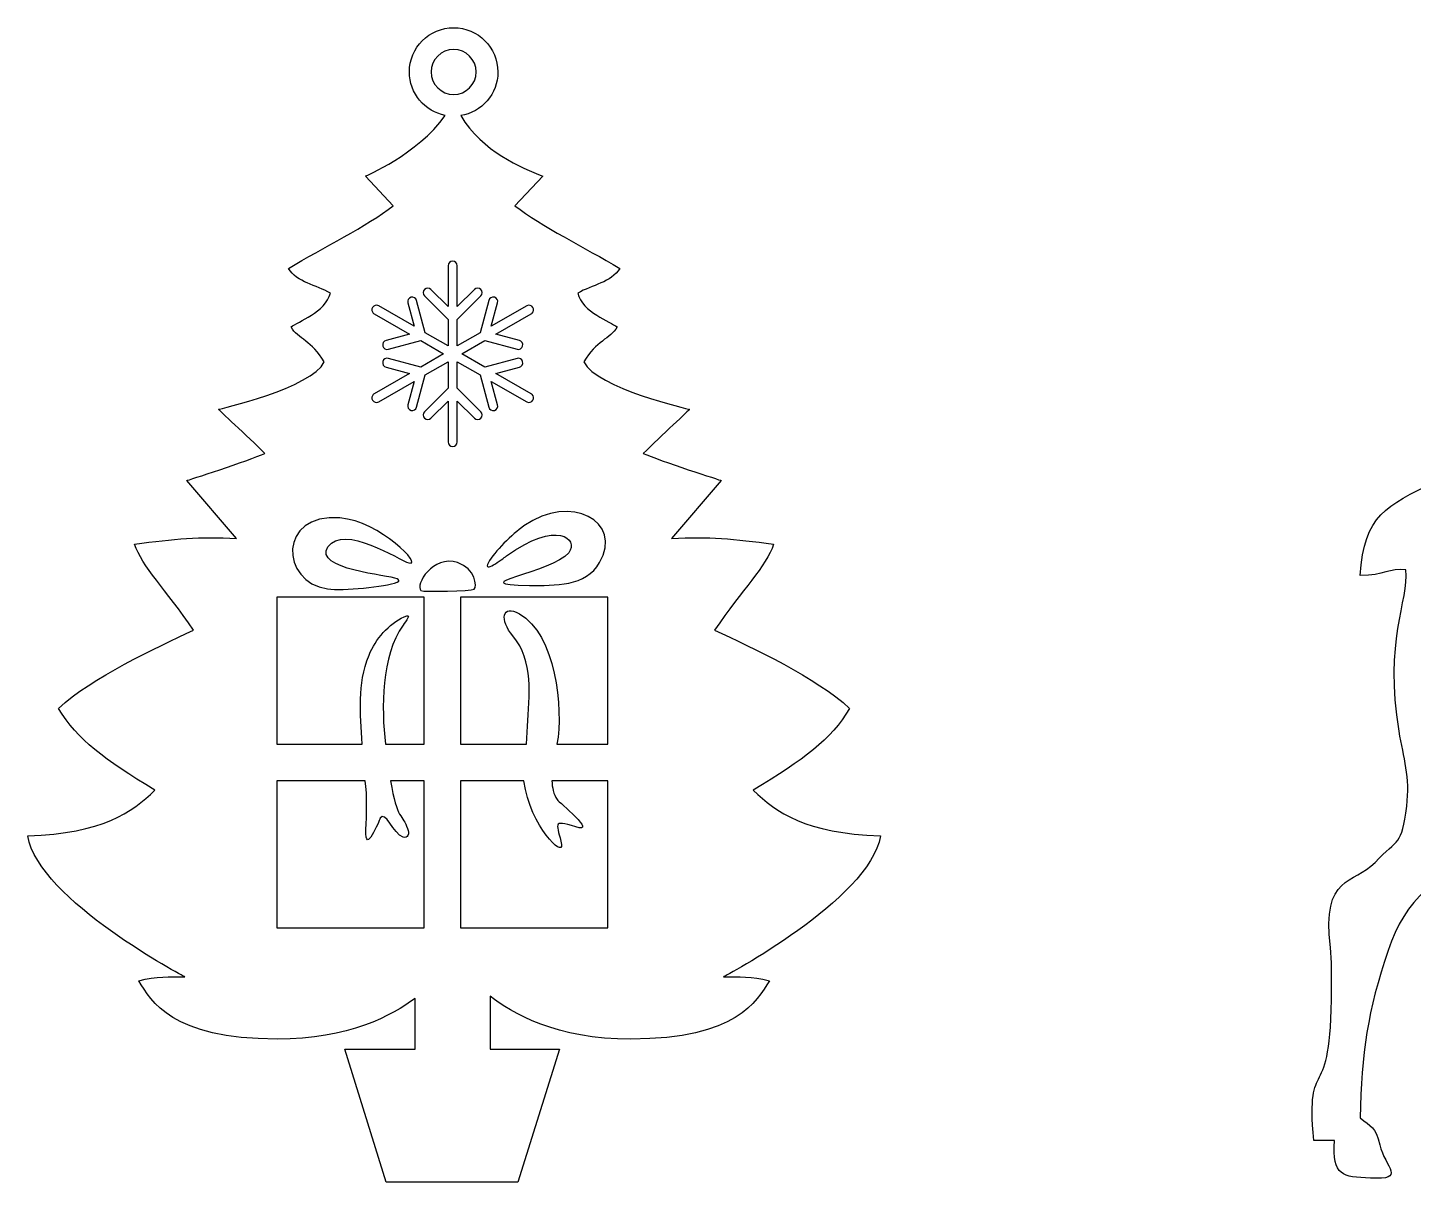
# Model space of a CAD drawing. Header units: centimetres. Extents: x -1 to 124, y -94 to 8.
# Drawn here: x 89.7 to 101.7, y -32.86 to -22.86 of the extents above; entities that cross this region are included whole.
import ezdxf

# ---------------------------------------------------------------- set-up
doc = ezdxf.new("R2010")
doc.units = ezdxf.units.CM
doc.header["$MEASUREMENT"] = 0
doc.layers.add('layer 1', color=7, linetype='Continuous')

msp = doc.modelspace()

# ---------------------------------------------------------------- linework, layer by layer
at = {"layer": 'layer 1', "color": 250}
for points, knots in [([(91.85854, -31.61816), (92.4715, -31.62156), (92.86023, -31.40862), (93.0521, -31.2654), (93.0521, -31.2654), (93.0521, -31.2654), (93.0521, -31.70544), (93.0521, -31.70544), (93.0521, -31.70544), (93.0521, -31.70544), (92.44265, -31.70544), (92.44265, -31.70544), (92.44265, -31.70544), (92.44265, -31.70544), (92.8022, -32.85556), (92.8022, -32.85556), (92.8022, -32.85556), (93.1827, -32.85556), (93.56319, -32.85556), (93.94369, -32.85556), (93.94369, -32.85556), (93.94369, -32.85556), (94.30323, -31.70544), (94.30323, -31.70544), (94.30323, -31.70544), (94.30323, -31.70544), (93.70314, -31.70544), (93.70314, -31.70544), (93.70314, -31.70544), (93.70314, -31.70544), (93.70314, -31.24636), (93.70314, -31.24636), (93.70314, -31.24636), (93.88507, -31.38887), (94.28084, -31.62172), (94.92162, -31.61816), (94.92162, -31.61816), (95.84391, -31.61306), (96.0083, -31.29188), (96.1213, -31.11242), (96.1213, -31.11242), (95.96735, -31.06741), (95.85575, -31.08229), (95.72296, -31.07844), (95.72296, -31.07844), (95.72296, -31.07844), (96.98606, -30.41714), (97.08328, -29.85776), (97.08328, -29.85776), (96.43072, -29.83163), (96.18402, -29.6593), (95.98147, -29.46045), (95.98147, -29.46045), (96.42117, -29.19384), (96.65174, -29.02652), (96.81603, -28.75204), (96.81603, -28.75204), (96.53372, -28.48803), (95.96794, -28.22411), (95.64629, -28.0751), (95.64629, -28.0751), (95.88927, -27.71958), (96.09316, -27.52341), (96.15758, -27.33), (96.15758, -27.33), (95.81012, -27.28165), (95.59727, -27.26367), (95.27371, -27.28047), (95.27371, -27.28047), (95.27371, -27.28047), (95.70412, -26.77858), (95.70412, -26.77858), (95.70412, -26.77858), (95.70412, -26.77858), (95.16938, -26.60611), (95.02821, -26.54335), (95.02821, -26.54335), (95.18328, -26.39436), (95.43106, -26.16171), (95.43106, -26.16171), (95.43106, -26.16171), (95.43106, -26.16171), (94.61886, -25.97616), (94.51474, -25.75135), (94.51474, -25.75135), (94.61886, -25.56837), (94.74307, -25.55138), (94.80169, -25.44812), (94.80169, -25.44812), (94.7446, -25.39977), (94.50183, -25.32053), (94.4615, -25.15538), (94.4615, -25.15538), (94.58337, -25.08307), (94.75197, -25.06359), (94.82477, -24.94104), (94.82477, -24.94104), (94.52239, -24.75982), (94.14527, -24.57626), (93.91767, -24.39735), (93.91767, -24.39735), (93.91767, -24.39735), (94.15832, -24.14118), (94.15832, -24.14118), (94.15832, -24.14118), (93.97241, -24.06607), (93.63646, -23.93147), (93.44712, -23.61745), (93.44712, -23.61745), (93.62986, -23.58824), (93.7695, -23.42991), (93.7695, -23.23893), (93.7695, -23.23893), (93.7695, -23.0272), (93.59787, -22.85556), (93.38613, -22.85556), (93.38613, -22.85556), (93.1744, -22.85556), (93.00277, -23.0272), (93.00277, -23.23893), (93.00277, -23.23893), (93.00277, -23.42602), (93.13678, -23.58176), (93.31404, -23.61549), (93.31404, -23.61549), (93.07003, -23.95746), (92.62184, -24.14118), (92.62184, -24.14118), (92.62184, -24.14118), (92.62184, -24.14118), (92.8625, -24.39735), (92.8625, -24.39735), (92.8625, -24.39735), (92.63489, -24.57626), (92.25777, -24.75982), (91.95539, -24.94104), (91.95539, -24.94104), (92.02819, -25.06359), (92.19679, -25.08307), (92.31866, -25.15538), (92.31866, -25.15538), (92.27833, -25.32053), (92.03556, -25.39977), (91.97848, -25.44812), (91.97848, -25.44812), (92.0371, -25.55138), (92.16131, -25.56837), (92.26542, -25.75135), (92.26542, -25.75135), (92.16131, -25.97616), (91.3491, -26.16171), (91.3491, -26.16171), (91.3491, -26.16171), (91.3491, -26.16171), (91.59689, -26.39436), (91.75196, -26.54335), (91.75196, -26.54335), (91.61078, -26.60611), (91.07604, -26.77858), (91.07604, -26.77858), (91.07604, -26.77858), (91.07604, -26.77858), (91.50645, -27.28047), (91.50645, -27.28047), (91.50645, -27.28047), (91.18289, -27.26367), (90.97005, -27.28165), (90.62258, -27.33), (90.62258, -27.33), (90.687, -27.52341), (90.89089, -27.71958), (91.13388, -28.0751), (91.13388, -28.0751), (90.81223, -28.22411), (90.24644, -28.48803), (89.96414, -28.75204), (89.96414, -28.75204), (90.12843, -29.02652), (90.35899, -29.19384), (90.79869, -29.46045), (90.79869, -29.46045), (90.59614, -29.6593), (90.34945, -29.83163), (89.69688, -29.85776), (89.69688, -29.85776), (89.7941, -30.41714), (91.05721, -31.07844), (91.05721, -31.07844), (91.05721, -31.07844), (90.92442, -31.08229), (90.81282, -31.06741), (90.65886, -31.11242), (90.65886, -31.11242), (90.77187, -31.29188), (90.93626, -31.61306), (91.85854, -31.61816)], [0, 0, 0, 0, 0.02, 0.02, 0.02, 0.02, 0.04, 0.04, 0.04, 0.04, 0.06, 0.06, 0.06, 0.06, 0.08, 0.08, 0.08, 0.08, 0.1, 0.1, 0.1, 0.1, 0.12, 0.12, 0.12, 0.12, 0.14, 0.14, 0.14, 0.14, 0.16, 0.16, 0.16, 0.16, 0.18, 0.18, 0.18, 0.18, 0.2, 0.2, 0.2, 0.2, 0.22, 0.22, 0.22, 0.22, 0.24, 0.24, 0.24, 0.24, 0.26, 0.26, 0.26, 0.26, 0.28, 0.28, 0.28, 0.28, 0.3, 0.3, 0.3, 0.3, 0.32, 0.32, 0.32, 0.32, 0.34, 0.34, 0.34, 0.34, 0.36, 0.36, 0.36, 0.36, 0.38, 0.38, 0.38, 0.38, 0.4, 0.4, 0.4, 0.4, 0.42, 0.42, 0.42, 0.42, 0.44, 0.44, 0.44, 0.44, 0.46, 0.46, 0.46, 0.46, 0.48, 0.48, 0.48, 0.48, 0.5, 0.5, 0.5, 0.5, 0.52, 0.52, 0.52, 0.52, 0.54, 0.54, 0.54, 0.54, 0.56, 0.56, 0.56, 0.56, 0.58, 0.58, 0.58, 0.58, 0.6, 0.6, 0.6, 0.6, 0.62, 0.62, 0.62, 0.62, 0.64, 0.64, 0.64, 0.64, 0.66, 0.66, 0.66, 0.66, 0.68, 0.68, 0.68, 0.68, 0.7, 0.7, 0.7, 0.7, 0.72, 0.72, 0.72, 0.72, 0.74, 0.74, 0.74, 0.74, 0.76, 0.76, 0.76, 0.76, 0.78, 0.78, 0.78, 0.78, 0.8, 0.8, 0.8, 0.8, 0.82, 0.82, 0.82, 0.82, 0.84, 0.84, 0.84, 0.84, 0.86, 0.86, 0.86, 0.86, 0.88, 0.88, 0.88, 0.88, 0.9, 0.9, 0.9, 0.9, 0.92, 0.92, 0.92, 0.92, 0.94, 0.94, 0.94, 0.94, 0.96, 0.96, 0.96, 0.96, 1, 1, 1, 1]), ([(101.89106, -26.78474), (101.4565, -27.0048), (101.27778, -27.07038), (101.23747, -27.60244), (101.23747, -27.60244), (101.45151, -27.60059), (101.48791, -27.53502), (101.63533, -27.55354), (101.63533, -27.55354), (101.66059, -27.81756), (101.44497, -28.17548), (101.57617, -28.94963), (101.57617, -28.94963), (101.61385, -29.18035), (101.67301, -29.3499), (101.64191, -29.59809), (101.64191, -29.59809), (101.59782, -29.95002), (101.57048, -29.8697), (101.36742, -30.08614), (101.36742, -30.08614), (101.18228, -30.28342), (100.90441, -30.18303), (100.98126, -30.82391), (100.98126, -30.82391), (100.99545, -30.94224), (100.98895, -31.06289), (100.98927, -31.18209), (100.98927, -31.18209), (100.99194, -32.2492), (100.76425, -31.71313), (100.83704, -32.49546), (100.83704, -32.49546), (100.83704, -32.49546), (101.01589, -32.49714), (101.01589, -32.49714), (101.01589, -32.49714), (100.99492, -32.80874), (101.08475, -32.80926), (101.32701, -32.82181), (101.32701, -32.82181), (101.64686, -32.83837), (101.45283, -32.73025), (101.40854, -32.53313), (101.40854, -32.53313), (101.37359, -32.37769), (101.33062, -32.37392), (101.23747, -32.30089), (101.23747, -32.30089), (101.24845, -31.7346), (101.30513, -31.37473), (101.47997, -30.84852), (101.47997, -30.84852), (101.62581, -30.40944), (101.91473, -30.17381), (102.34304, -30.00942), (102.34304, -30.00942), (102.33542, -30.22451), (102.37062, -30.27165), (102.25862, -30.4028), (102.25862, -30.4028), (101.9754, -30.73445), (102.34841, -31.00164), (102.42401, -31.38724), (102.42401, -31.38724), (102.44854, -31.51206), (102.45431, -31.67351), (102.48974, -31.78655), (102.48974, -31.78655), (102.72992, -32.55229), (102.66098, -32.28783), (103.01659, -32.6444), (103.01659, -32.6444), (103.01659, -32.6444), (103.00337, -32.85556), (103.00337, -32.85556), (103.00337, -32.85556), (103.00337, -32.85556), (103.51595, -32.84538), (103.51595, -32.84538), (103.51595, -32.84538), (103.50473, -32.66861), (103.32788, -32.65956), (103.29277, -32.50676), (103.29277, -32.50676), (103.22855, -32.22722), (103.16474, -32.35428), (103.06614, -32.17623), (103.06614, -32.17623), (102.89514, -31.86751), (102.96417, -32.06288), (102.92994, -31.75729), (102.92994, -31.75729), (102.90556, -31.54028), (102.78363, -31.63992), (102.83398, -31.32896), (102.83398, -31.32896), (102.90799, -30.87142), (102.76393, -30.64554), (102.96681, -30.32993), (102.96681, -30.32993), (103.05932, -30.18603), (103.10911, -30.14867), (103.16402, -29.97014), (103.16402, -29.97014), (103.2049, -29.83739), (103.27673, -29.67281), (103.2813, -29.53107), (103.2813, -29.53107), (103.64983, -29.46502), (103.57287, -29.39367), (103.88207, -29.57773), (103.88207, -29.57773), (104.48918, -29.93914), (105.29511, -29.31953), (105.87516, -29.53652), (105.87516, -29.53652), (105.98867, -29.57901), (106.00422, -30.2573), (106.00703, -30.40216), (106.00703, -30.40216), (106.01814, -30.97676), (105.96238, -31.59242), (105.86538, -32.15186), (105.86538, -32.15186), (105.83235, -32.34218), (105.92694, -32.38098), (106.0189, -32.47245), (106.0189, -32.47245), (106.12746, -32.58046), (106.07613, -32.70445), (106.13963, -32.82806), (106.13963, -32.82806), (106.13963, -32.82806), (106.64371, -32.81604), (106.64371, -32.81604), (106.64371, -32.81604), (106.51769, -32.47551), (106.26177, -32.60963), (106.23454, -32.0741), (106.23454, -32.0741), (106.22196, -31.82668), (106.2226, -31.28476), (106.41812, -31.12814), (106.41812, -31.12814), (106.54403, -31.28006), (106.46633, -31.9901), (106.41203, -32.14184), (106.41203, -32.14184), (106.28798, -32.48842), (106.48979, -32.32986), (106.71522, -32.83464), (106.71522, -32.83464), (106.98586, -32.85797), (106.86497, -32.84474), (107.14098, -32.8372), (107.14098, -32.8372), (107.13777, -32.83432), (107.03276, -32.64264), (107.03227, -32.61065), (107.03227, -32.61065), (106.88682, -32.46969), (106.86439, -32.35581), (106.77037, -32.18513), (106.77037, -32.18513), (106.70969, -32.07498), (106.78432, -31.37048), (106.79138, -31.21841), (106.79138, -31.21841), (106.8014, -31.00252), (106.88982, -30.87177), (106.92157, -30.66518), (106.92157, -30.66518), (106.99941, -30.15909), (107.07709, -30.22339), (107.13938, -29.84268), (107.13938, -29.84268), (107.1809, -29.58871), (107.40344, -29.74536), (107.69308, -29.37411), (107.69308, -29.37411), (108.34062, -28.54449), (108.21591, -28.88021), (108.72827, -28.79178), (108.72827, -28.79178), (108.90776, -28.76081), (109.16942, -28.48951), (109.28703, -28.33211), (109.28703, -28.33211), (109.51991, -28.02042), (109.5454, -27.63996), (109.79007, -27.4607), (109.79007, -27.4607), (109.90639, -27.37549), (110.06776, -27.33132), (110.2277, -27.21147), (110.2277, -27.21147), (110.47942, -27.02268), (110.43284, -26.60934), (110.55662, -26.50031), (110.55662, -26.50031), (110.61578, -26.44829), (110.6844, -26.3779), (110.74765, -26.36395), (110.74765, -26.36395), (110.84611, -26.20938), (110.97398, -26.18648), (110.98374, -25.94685), (110.98374, -25.94685), (111.35876, -25.88592), (111.48566, -25.58915), (111.43091, -25.53728), (111.43091, -25.53728), (111.35419, -25.5016), (111.30032, -25.54297), (111.22047, -25.55892), (111.22047, -25.55892), (111.281, -25.32179), (111.44253, -25.35867), (111.50562, -25.22158), (111.50562, -25.22158), (111.50554, -25.03015), (111.38153, -24.95992), (111.17229, -24.96064), (111.17229, -24.96064), (110.93179, -24.96145), (110.8978, -25.00377), (110.70765, -25.07312), (110.70765, -25.07312), (110.14833, -25.27706), (110.20709, -25.13949), (109.97589, -25.17741), (109.97589, -25.17741), (109.89436, -25.1908), (109.82775, -25.21693), (109.74349, -25.22014), (109.74349, -25.22014), (109.76469, -25.13805), (110.02633, -24.74444), (110.12805, -24.48478), (110.12805, -24.48478), (110.11458, -24.45784), (110.08027, -24.10888), (110.13663, -23.98222), (110.13663, -23.98222), (110.26682, -23.68953), (110.30105, -23.90173), (110.35564, -23.48599), (110.35564, -23.48599), (109.76244, -23.65339), (109.89, -24.29118), (109.78053, -24.57336), (109.78053, -24.57336), (109.70346, -24.77203), (109.68898, -24.84708), (109.55799, -25.01884), (109.55799, -25.01884), (109.49746, -25.09821), (109.49762, -25.1407), (109.37104, -25.11168), (109.37104, -25.11168), (109.53296, -24.71093), (109.72451, -24.69853), (109.72361, -24.2369), (109.72361, -24.2369), (109.72303, -23.93724), (109.44915, -23.61263), (109.21921, -23.52968), (109.21921, -23.52968), (109.30619, -24.00362), (109.55879, -24.15361), (109.21456, -24.89835), (109.21456, -24.89835), (109.17127, -24.99207), (109.17143, -24.97307), (109.11788, -25.03688), (109.11788, -25.03688), (108.98961, -25.03351), (108.95337, -25.06053), (108.94392, -24.94541), (108.94392, -24.94541), (108.93694, -24.86036), (108.9383, -24.79133), (108.95907, -24.71734), (108.95907, -24.71734), (109.01414, -24.52125), (108.9957, -24.50795), (109.18409, -24.43948), (109.18409, -24.43948), (109.23354, -24.09381), (109.00143, -24.35169), (108.80884, -24.37158), (108.80884, -24.37158), (108.75072, -24.28661), (108.63191, -24.22568), (108.64281, -24.03408), (108.64281, -24.03408), (108.65556, -23.80826), (108.72113, -23.84056), (108.54196, -23.70693), (108.54196, -23.70693), (108.43879, -23.87367), (108.53827, -24.2159), (108.56617, -24.4091), (108.56617, -24.4091), (108.63771, -24.9056), (108.59006, -24.71009), (108.54461, -25.05821), (108.54461, -25.05821), (108.48947, -24.90235), (108.34086, -24.79071), (108.16613, -24.79071), (108.16613, -24.79071), (108.01461, -24.79071), (107.88272, -24.87467), (107.81441, -24.99859), (107.81441, -24.99859), (107.80451, -24.96882), (107.79776, -24.93023), (107.7868, -24.87326), (107.7868, -24.87326), (107.69852, -24.4143), (107.3973, -24.51803), (107.3349, -23.80994), (107.3349, -23.80994), (107.32224, -23.66596), (107.26732, -23.65899), (107.17746, -23.59509), (107.17746, -23.59509), (107.17746, -23.59509), (107.0811, -23.65722), (107.0811, -23.65722), (107.0811, -23.65722), (107.09015, -23.84409), (107.17705, -24.19706), (107.22339, -24.37864), (107.22339, -24.37864), (107.24781, -24.47434), (107.53931, -24.86509), (107.45307, -24.96329), (107.45307, -24.96329), (107.31334, -25.12186), (107.16679, -24.67389), (107.12022, -24.63204), (107.12022, -24.63204), (106.92007, -24.8461), (106.93859, -24.88856), (106.67337, -24.74412), (106.67337, -24.74412), (106.45788, -24.62675), (106.62327, -24.63902), (106.31607, -24.37752), (106.31607, -24.37752), (106.13955, -24.22728), (106.07766, -24.21831), (106.02916, -23.91945), (106.02916, -23.91945), (105.98684, -23.65876), (106.14375, -23.38036), (106.10355, -23.33985), (106.10355, -23.33985), (106.01024, -23.30056), (105.97609, -23.36694), (105.8584, -23.38346), (105.8584, -23.38346), (105.81287, -23.21182), (105.75234, -23.05766), (105.72757, -22.85556), (105.72757, -22.85556), (105.60654, -22.90738), (105.65526, -22.93453), (105.57798, -22.99353), (105.57798, -22.99353), (105.57117, -23.11298), (105.60347, -23.2519), (105.56403, -23.36365), (105.56403, -23.36365), (105.47601, -23.36374), (105.52187, -23.37223), (105.47256, -23.28782), (105.47256, -23.28782), (105.3683, -23.1094), (105.35204, -23.36986), (105.40009, -23.49168), (105.40009, -23.49168), (105.55666, -23.8881), (105.61863, -23.74436), (105.50118, -24.04459), (105.50118, -24.04459), (105.32618, -24.02374), (105.14052, -24.03056), (105.02163, -23.94045), (105.02163, -23.94045), (105.01826, -23.8295), (105.00856, -23.83527), (105.0565, -23.74773), (105.0565, -23.74773), (105.23527, -23.4215), (104.84008, -23.67965), (104.78546, -23.71166), (104.78546, -23.71166), (104.7275, -23.63454), (104.66786, -23.52455), (104.60781, -23.44775), (104.60781, -23.44775), (104.50167, -23.31187), (104.41229, -23.35909), (104.47923, -23.53754), (104.47923, -23.53754), (104.50544, -23.64528), (104.54648, -23.66668), (104.5626, -23.79872), (104.5626, -23.79872), (104.48732, -23.79783), (104.45189, -23.79142), (104.40523, -23.84754), (104.40523, -23.84754), (104.47491, -23.92118), (104.5541, -23.9518), (104.63499, -23.99673), (104.63499, -23.99673), (104.71692, -24.04218), (104.70072, -24.14303), (104.79756, -24.18704), (104.79756, -24.18704), (105.329, -24.42869), (105.87014, -24.05425), (106.457, -25.03464), (106.457, -25.03464), (106.5213, -25.14198), (106.51649, -25.15745), (106.63617, -25.20836), (106.63617, -25.20836), (106.79466, -25.2757), (106.97977, -25.39041), (107.12358, -25.42384), (107.12358, -25.42384), (107.60352, -25.53551), (107.75311, -25.68655), (108.27501, -25.66474), (108.27501, -25.66474), (108.24952, -25.73), (108.20663, -25.79293), (108.17264, -25.85297), (108.17264, -25.85297), (108.22739, -25.89771), (108.34067, -25.88776), (108.44456, -25.98292), (108.44456, -25.98292), (108.44456, -25.98292), (108.2973, -26.09467), (108.2973, -26.09467), (108.2973, -26.09467), (108.4072, -26.21677), (108.59856, -26.18767), (108.79569, -26.18205), (108.79569, -26.18205), (108.73172, -26.3274), (108.63656, -26.39698), (108.52064, -26.48853), (108.52064, -26.48853), (108.35317, -26.62088), (108.35469, -26.5885), (108.09784, -26.62353), (108.09784, -26.62353), (107.50537, -26.70442), (107.3062, -26.40463), (106.79859, -26.27072), (106.79859, -26.27072), (106.50395, -26.19299), (105.8972, -26.02621), (105.63097, -26.25485), (105.63097, -26.25485), (105.56179, -26.31433), (105.59385, -26.37862), (105.60957, -26.47402), (105.60957, -26.47402), (105.15328, -26.48114), (104.66133, -26.56815), (104.23239, -26.44187), (104.23239, -26.44187), (103.37545, -26.18959), (102.67483, -26.38781), (101.89106, -26.78474)], [0, 0, 0, 0, 0.00819672, 0.00819672, 0.00819672, 0.00819672, 0.01639344, 0.01639344, 0.01639344, 0.01639344, 0.02459016, 0.02459016, 0.02459016, 0.02459016, 0.03278689, 0.03278689, 0.03278689, 0.03278689, 0.04098361, 0.04098361, 0.04098361, 0.04098361, 0.04918033, 0.04918033, 0.04918033, 0.04918033, 0.05737705, 0.05737705, 0.05737705, 0.05737705, 0.06557377, 0.06557377, 0.06557377, 0.06557377, 0.07377049, 0.07377049, 0.07377049, 0.07377049, 0.08196721, 0.08196721, 0.08196721, 0.08196721, 0.09016393, 0.09016393, 0.09016393, 0.09016393, 0.09836066, 0.09836066, 0.09836066, 0.09836066, 0.10655738, 0.10655738, 0.10655738, 0.10655738, 0.1147541, 0.1147541, 0.1147541, 0.1147541, 0.12295082, 0.12295082, 0.12295082, 0.12295082, 0.13114754, 0.13114754, 0.13114754, 0.13114754, 0.13934426, 0.13934426, 0.13934426, 0.13934426, 0.14754098, 0.14754098, 0.14754098, 0.14754098, 0.1557377, 0.1557377, 0.1557377, 0.1557377, 0.16393443, 0.16393443, 0.16393443, 0.16393443, 0.17213115, 0.17213115, 0.17213115, 0.17213115, 0.18032787, 0.18032787, 0.18032787, 0.18032787, 0.18852459, 0.18852459, 0.18852459, 0.18852459, 0.19672131, 0.19672131, 0.19672131, 0.19672131, 0.20491803, 0.20491803, 0.20491803, 0.20491803, 0.21311475, 0.21311475, 0.21311475, 0.21311475, 0.22131148, 0.22131148, 0.22131148, 0.22131148, 0.2295082, 0.2295082, 0.2295082, 0.2295082, 0.23770492, 0.23770492, 0.23770492, 0.23770492, 0.24590164, 0.24590164, 0.24590164, 0.24590164, 0.25409836, 0.25409836, 0.25409836, 0.25409836, 0.26229508, 0.26229508, 0.26229508, 0.26229508, 0.2704918, 0.2704918, 0.2704918, 0.2704918, 0.27868852, 0.27868852, 0.27868852, 0.27868852, 0.28688525, 0.28688525, 0.28688525, 0.28688525, 0.29508197, 0.29508197, 0.29508197, 0.29508197, 0.30327869, 0.30327869, 0.30327869, 0.30327869, 0.31147541, 0.31147541, 0.31147541, 0.31147541, 0.31967213, 0.31967213, 0.31967213, 0.31967213, 0.32786885, 0.32786885, 0.32786885, 0.32786885, 0.33606557, 0.33606557, 0.33606557, 0.33606557, 0.3442623, 0.3442623, 0.3442623, 0.3442623, 0.35245902, 0.35245902, 0.35245902, 0.35245902, 0.36065574, 0.36065574, 0.36065574, 0.36065574, 0.36885246, 0.36885246, 0.36885246, 0.36885246, 0.37704918, 0.37704918, 0.37704918, 0.37704918, 0.3852459, 0.3852459, 0.3852459, 0.3852459, 0.39344262, 0.39344262, 0.39344262, 0.39344262, 0.40163934, 0.40163934, 0.40163934, 0.40163934, 0.40983607, 0.40983607, 0.40983607, 0.40983607, 0.41803279, 0.41803279, 0.41803279, 0.41803279, 0.42622951, 0.42622951, 0.42622951, 0.42622951, 0.43442623, 0.43442623, 0.43442623, 0.43442623, 0.44262295, 0.44262295, 0.44262295, 0.44262295, 0.45081967, 0.45081967, 0.45081967, 0.45081967, 0.45901639, 0.45901639, 0.45901639, 0.45901639, 0.46721311, 0.46721311, 0.46721311, 0.46721311, 0.47540984, 0.47540984, 0.47540984, 0.47540984, 0.48360656, 0.48360656, 0.48360656, 0.48360656, 0.49180328, 0.49180328, 0.49180328, 0.49180328, 0.5, 0.5, 0.5, 0.5, 0.50819672, 0.50819672, 0.50819672, 0.50819672, 0.51639344, 0.51639344, 0.51639344, 0.51639344, 0.52459016, 0.52459016, 0.52459016, 0.52459016, 0.53278689, 0.53278689, 0.53278689, 0.53278689, 0.54098361, 0.54098361, 0.54098361, 0.54098361, 0.54918033, 0.54918033, 0.54918033, 0.54918033, 0.55737705, 0.55737705, 0.55737705, 0.55737705, 0.56557377, 0.56557377, 0.56557377, 0.56557377, 0.57377049, 0.57377049, 0.57377049, 0.57377049, 0.58196721, 0.58196721, 0.58196721, 0.58196721, 0.59016393, 0.59016393, 0.59016393, 0.59016393, 0.59836066, 0.59836066, 0.59836066, 0.59836066, 0.60655738, 0.60655738, 0.60655738, 0.60655738, 0.6147541, 0.6147541, 0.6147541, 0.6147541, 0.62295082, 0.62295082, 0.62295082, 0.62295082, 0.63114754, 0.63114754, 0.63114754, 0.63114754, 0.63934426, 0.63934426, 0.63934426, 0.63934426, 0.64754098, 0.64754098, 0.64754098, 0.64754098, 0.6557377, 0.6557377, 0.6557377, 0.6557377, 0.66393443, 0.66393443, 0.66393443, 0.66393443, 0.67213115, 0.67213115, 0.67213115, 0.67213115, 0.68032787, 0.68032787, 0.68032787, 0.68032787, 0.68852459, 0.68852459, 0.68852459, 0.68852459, 0.69672131, 0.69672131, 0.69672131, 0.69672131, 0.70491803, 0.70491803, 0.70491803, 0.70491803, 0.71311475, 0.71311475, 0.71311475, 0.71311475, 0.72131148, 0.72131148, 0.72131148, 0.72131148, 0.7295082, 0.7295082, 0.7295082, 0.7295082, 0.73770492, 0.73770492, 0.73770492, 0.73770492, 0.74590164, 0.74590164, 0.74590164, 0.74590164, 0.75409836, 0.75409836, 0.75409836, 0.75409836, 0.76229508, 0.76229508, 0.76229508, 0.76229508, 0.7704918, 0.7704918, 0.7704918, 0.7704918, 0.77868852, 0.77868852, 0.77868852, 0.77868852, 0.78688525, 0.78688525, 0.78688525, 0.78688525, 0.79508197, 0.79508197, 0.79508197, 0.79508197, 0.80327869, 0.80327869, 0.80327869, 0.80327869, 0.81147541, 0.81147541, 0.81147541, 0.81147541, 0.81967213, 0.81967213, 0.81967213, 0.81967213, 0.82786885, 0.82786885, 0.82786885, 0.82786885, 0.83606557, 0.83606557, 0.83606557, 0.83606557, 0.8442623, 0.8442623, 0.8442623, 0.8442623, 0.85245902, 0.85245902, 0.85245902, 0.85245902, 0.86065574, 0.86065574, 0.86065574, 0.86065574, 0.86885246, 0.86885246, 0.86885246, 0.86885246, 0.87704918, 0.87704918, 0.87704918, 0.87704918, 0.8852459, 0.8852459, 0.8852459, 0.8852459, 0.89344262, 0.89344262, 0.89344262, 0.89344262, 0.90163934, 0.90163934, 0.90163934, 0.90163934, 0.90983607, 0.90983607, 0.90983607, 0.90983607, 0.91803279, 0.91803279, 0.91803279, 0.91803279, 0.92622951, 0.92622951, 0.92622951, 0.92622951, 0.93442623, 0.93442623, 0.93442623, 0.93442623, 0.94262295, 0.94262295, 0.94262295, 0.94262295, 0.95081967, 0.95081967, 0.95081967, 0.95081967, 0.95901639, 0.95901639, 0.95901639, 0.95901639, 0.96721311, 0.96721311, 0.96721311, 0.96721311, 0.97540984, 0.97540984, 0.97540984, 0.97540984, 0.98360656, 0.98360656, 0.98360656, 0.98360656, 1, 1, 1, 1]), ([(93.38613, -23.43409), (93.27835, -23.43409), (93.19096, -23.34672), (93.19096, -23.23893), (93.19096, -23.23893), (93.19096, -23.13114), (93.27835, -23.04376), (93.38613, -23.04376), (93.38613, -23.04376), (93.49392, -23.04376), (93.5813, -23.13114), (93.5813, -23.23893), (93.5813, -23.23893), (93.5813, -23.34672), (93.49392, -23.43409), (93.38613, -23.43409)], [0, 0, 0, 0, 0.2, 0.2, 0.2, 0.2, 0.4, 0.4, 0.4, 0.4, 0.6, 0.6, 0.6, 0.6, 1, 1, 1, 1]), ([(92.73704, -26.09653), (92.71821, -26.10744), (92.69408, -26.10102), (92.68317, -26.08218), (92.68317, -26.08218), (92.67397, -26.0663), (92.6771, -26.04664), (92.68962, -26.03433), (92.68962, -26.03433), (92.69193, -26.03203), (92.69459, -26.03001), (92.69754, -26.0283), (92.69754, -26.0283), (92.69754, -26.0283), (93.00446, -25.8511), (93.00446, -25.8511), (93.00446, -25.8511), (93.00446, -25.8511), (92.80102, -25.79659), (92.80102, -25.79659), (92.80102, -25.79659), (92.77997, -25.79096), (92.76747, -25.76932), (92.77309, -25.74827), (92.77309, -25.74827), (92.77872, -25.72721), (92.80036, -25.7147), (92.82141, -25.72034), (92.82141, -25.72034), (92.82141, -25.72034), (93.10113, -25.79529), (93.10113, -25.79529), (93.10113, -25.79529), (93.10113, -25.79529), (93.29945, -25.68079), (93.29945, -25.68079), (93.29945, -25.68079), (93.29945, -25.68079), (93.10113, -25.56628), (93.10113, -25.56628), (93.10113, -25.56628), (93.10113, -25.56628), (92.82141, -25.64124), (92.82141, -25.64124), (92.82141, -25.64124), (92.80036, -25.64686), (92.77872, -25.63436), (92.77309, -25.61331), (92.77309, -25.61331), (92.76747, -25.59226), (92.77997, -25.57061), (92.80102, -25.56499), (92.80102, -25.56499), (92.80102, -25.56499), (93.00446, -25.51046), (93.00446, -25.51046), (93.00446, -25.51046), (93.00446, -25.51046), (92.69754, -25.33328), (92.69754, -25.33328), (92.69754, -25.33328), (92.69459, -25.33157), (92.69193, -25.32954), (92.68962, -25.32725), (92.68962, -25.32725), (92.6771, -25.31494), (92.67397, -25.29527), (92.68317, -25.27938), (92.68317, -25.27938), (92.69408, -25.26056), (92.71821, -25.25413), (92.73704, -25.26503), (92.73704, -25.26503), (92.73704, -25.26503), (93.04388, -25.4422), (93.04388, -25.4422), (93.04388, -25.4422), (93.04388, -25.4422), (92.98937, -25.23872), (92.98937, -25.23872), (92.98937, -25.23872), (92.98373, -25.21766), (92.99624, -25.19602), (93.0173, -25.1904), (93.0173, -25.1904), (93.03835, -25.18476), (93.05999, -25.19727), (93.06562, -25.21833), (93.06562, -25.21833), (93.06562, -25.21833), (93.14056, -25.49801), (93.14056, -25.49801), (93.14056, -25.49801), (93.14056, -25.49801), (93.33877, -25.61245), (93.33877, -25.61245), (93.33877, -25.61245), (93.33877, -25.61245), (93.33877, -25.38349), (93.33877, -25.38349), (93.33877, -25.38349), (93.33877, -25.38349), (93.13408, -25.17879), (93.13408, -25.17879), (93.13408, -25.17879), (93.11864, -25.16336), (93.11864, -25.13833), (93.13408, -25.1229), (93.13408, -25.1229), (93.1495, -25.10747), (93.17454, -25.10747), (93.18997, -25.1229), (93.18997, -25.1229), (93.18997, -25.1229), (93.33877, -25.27171), (93.33877, -25.27171), (93.33877, -25.27171), (93.33877, -25.27171), (93.33877, -24.91753), (93.33877, -24.91753), (93.33877, -24.91753), (93.33877, -24.89571), (93.35647, -24.878), (93.37829, -24.878), (93.37829, -24.878), (93.4001, -24.878), (93.4178, -24.89571), (93.4178, -24.91752), (93.4178, -24.91752), (93.4178, -24.91752), (93.4178, -25.27171), (93.4178, -25.27171), (93.4178, -25.27171), (93.4178, -25.27171), (93.56662, -25.1229), (93.56662, -25.1229), (93.56662, -25.1229), (93.58204, -25.10747), (93.60708, -25.10747), (93.62251, -25.1229), (93.62251, -25.1229), (93.63793, -25.13833), (93.63793, -25.16336), (93.62251, -25.17879), (93.62251, -25.17879), (93.62251, -25.17879), (93.4178, -25.38349), (93.4178, -25.38349), (93.4178, -25.38349), (93.4178, -25.38349), (93.4178, -25.61245), (93.4178, -25.61245), (93.4178, -25.61245), (93.4178, -25.61245), (93.61603, -25.49801), (93.61603, -25.49801), (93.61603, -25.49801), (93.61603, -25.49801), (93.69097, -25.21833), (93.69097, -25.21833), (93.69097, -25.21833), (93.6966, -25.19727), (93.71823, -25.18476), (93.73929, -25.1904), (93.73929, -25.1904), (93.76034, -25.19602), (93.77285, -25.21766), (93.76722, -25.23872), (93.76722, -25.23872), (93.76722, -25.23872), (93.7127, -25.4422), (93.7127, -25.4422), (93.7127, -25.4422), (93.7127, -25.4422), (94.01955, -25.26503), (94.01955, -25.26503), (94.01955, -25.26503), (94.03837, -25.25413), (94.06251, -25.26056), (94.07341, -25.27938), (94.07341, -25.27938), (94.08261, -25.29527), (94.07949, -25.31494), (94.06696, -25.32725), (94.06696, -25.32725), (94.06465, -25.32954), (94.06198, -25.33157), (94.05905, -25.33328), (94.05905, -25.33328), (94.05905, -25.33328), (93.75212, -25.51046), (93.75212, -25.51046), (93.75212, -25.51046), (93.75212, -25.51046), (93.95556, -25.56499), (93.95556, -25.56499), (93.95556, -25.56499), (93.97661, -25.57061), (93.98911, -25.59226), (93.98349, -25.61331), (93.98349, -25.61331), (93.97786, -25.63436), (93.95622, -25.64686), (93.93517, -25.64124), (93.93517, -25.64124), (93.93517, -25.64124), (93.65545, -25.56628), (93.65545, -25.56628), (93.65545, -25.56628), (93.65545, -25.56628), (93.45713, -25.68079), (93.45713, -25.68079), (93.45713, -25.68079), (93.45713, -25.68079), (93.65545, -25.79529), (93.65545, -25.79529), (93.65545, -25.79529), (93.65545, -25.79529), (93.93517, -25.72034), (93.93517, -25.72034), (93.93517, -25.72034), (93.95622, -25.7147), (93.97786, -25.72721), (93.98349, -25.74827), (93.98349, -25.74827), (93.98911, -25.76932), (93.97661, -25.79096), (93.95556, -25.79659), (93.95556, -25.79659), (93.95556, -25.79659), (93.75212, -25.8511), (93.75212, -25.8511), (93.75212, -25.8511), (93.75212, -25.8511), (94.05905, -26.0283), (94.05905, -26.0283), (94.05905, -26.0283), (94.06198, -26.03001), (94.06465, -26.03203), (94.06696, -26.03433), (94.06696, -26.03433), (94.07949, -26.04664), (94.08261, -26.0663), (94.07341, -26.08218), (94.07341, -26.08218), (94.06251, -26.10102), (94.03837, -26.10744), (94.01955, -26.09653), (94.01955, -26.09653), (94.01955, -26.09653), (93.7127, -25.91938), (93.7127, -25.91938), (93.7127, -25.91938), (93.7127, -25.91938), (93.76722, -26.12286), (93.76722, -26.12286), (93.76722, -26.12286), (93.77285, -26.14392), (93.76034, -26.16555), (93.73929, -26.17118), (93.73929, -26.17118), (93.71823, -26.1768), (93.6966, -26.16431), (93.69097, -26.14325), (93.69097, -26.14325), (93.69097, -26.14325), (93.61603, -25.86356), (93.61603, -25.86356), (93.61603, -25.86356), (93.61603, -25.86356), (93.4178, -25.74912), (93.4178, -25.74912), (93.4178, -25.74912), (93.4178, -25.74912), (93.4178, -25.97808), (93.4178, -25.97808), (93.4178, -25.97808), (93.4178, -25.97808), (93.62251, -26.18278), (93.62251, -26.18278), (93.62251, -26.18278), (93.63793, -26.19821), (93.63793, -26.22325), (93.62251, -26.23867), (93.62251, -26.23867), (93.60708, -26.2541), (93.58204, -26.2541), (93.56662, -26.23867), (93.56662, -26.23867), (93.56662, -26.23867), (93.4178, -26.08987), (93.4178, -26.08987), (93.4178, -26.08987), (93.4178, -26.08987), (93.4178, -26.44403), (93.4178, -26.44403), (93.4178, -26.44403), (93.4178, -26.46587), (93.4001, -26.48357), (93.37829, -26.48357), (93.37829, -26.48357), (93.35647, -26.48357), (93.33877, -26.46587), (93.33877, -26.44406), (93.33877, -26.44406), (93.33877, -26.44406), (93.33877, -26.08987), (93.33877, -26.08987), (93.33877, -26.08987), (93.33877, -26.08987), (93.18997, -26.23867), (93.18997, -26.23867), (93.18997, -26.23867), (93.17454, -26.2541), (93.1495, -26.2541), (93.13408, -26.23867), (93.13408, -26.23867), (93.11864, -26.22325), (93.11864, -26.19821), (93.13408, -26.18278), (93.13408, -26.18278), (93.13408, -26.18278), (93.33877, -25.97808), (93.33877, -25.97808), (93.33877, -25.97808), (93.33877, -25.97808), (93.33877, -25.74912), (93.33877, -25.74912), (93.33877, -25.74912), (93.33877, -25.74912), (93.14056, -25.86356), (93.14056, -25.86356), (93.14056, -25.86356), (93.14056, -25.86356), (93.06562, -26.14325), (93.06562, -26.14325), (93.06562, -26.14325), (93.05999, -26.16431), (93.03835, -26.1768), (93.0173, -26.17118), (93.0173, -26.17118), (92.99624, -26.16555), (92.98373, -26.14392), (92.98937, -26.12286), (92.98937, -26.12286), (92.98937, -26.12286), (93.04388, -25.91938), (93.04388, -25.91938), (93.04388, -25.91938), (93.04388, -25.91938), (92.73704, -26.09653), (92.73704, -26.09653)], [0, 0, 0, 0, 0.01123596, 0.01123596, 0.01123596, 0.01123596, 0.02247191, 0.02247191, 0.02247191, 0.02247191, 0.03370787, 0.03370787, 0.03370787, 0.03370787, 0.04494382, 0.04494382, 0.04494382, 0.04494382, 0.05617978, 0.05617978, 0.05617978, 0.05617978, 0.06741573, 0.06741573, 0.06741573, 0.06741573, 0.07865169, 0.07865169, 0.07865169, 0.07865169, 0.08988764, 0.08988764, 0.08988764, 0.08988764, 0.1011236, 0.1011236, 0.1011236, 0.1011236, 0.11235955, 0.11235955, 0.11235955, 0.11235955, 0.12359551, 0.12359551, 0.12359551, 0.12359551, 0.13483146, 0.13483146, 0.13483146, 0.13483146, 0.14606742, 0.14606742, 0.14606742, 0.14606742, 0.15730337, 0.15730337, 0.15730337, 0.15730337, 0.16853933, 0.16853933, 0.16853933, 0.16853933, 0.17977528, 0.17977528, 0.17977528, 0.17977528, 0.19101124, 0.19101124, 0.19101124, 0.19101124, 0.20224719, 0.20224719, 0.20224719, 0.20224719, 0.21348315, 0.21348315, 0.21348315, 0.21348315, 0.2247191, 0.2247191, 0.2247191, 0.2247191, 0.23595506, 0.23595506, 0.23595506, 0.23595506, 0.24719101, 0.24719101, 0.24719101, 0.24719101, 0.25842697, 0.25842697, 0.25842697, 0.25842697, 0.26966292, 0.26966292, 0.26966292, 0.26966292, 0.28089888, 0.28089888, 0.28089888, 0.28089888, 0.29213483, 0.29213483, 0.29213483, 0.29213483, 0.30337079, 0.30337079, 0.30337079, 0.30337079, 0.31460674, 0.31460674, 0.31460674, 0.31460674, 0.3258427, 0.3258427, 0.3258427, 0.3258427, 0.33707865, 0.33707865, 0.33707865, 0.33707865, 0.34831461, 0.34831461, 0.34831461, 0.34831461, 0.35955056, 0.35955056, 0.35955056, 0.35955056, 0.37078652, 0.37078652, 0.37078652, 0.37078652, 0.38202247, 0.38202247, 0.38202247, 0.38202247, 0.39325843, 0.39325843, 0.39325843, 0.39325843, 0.40449438, 0.40449438, 0.40449438, 0.40449438, 0.41573034, 0.41573034, 0.41573034, 0.41573034, 0.42696629, 0.42696629, 0.42696629, 0.42696629, 0.43820225, 0.43820225, 0.43820225, 0.43820225, 0.4494382, 0.4494382, 0.4494382, 0.4494382, 0.46067416, 0.46067416, 0.46067416, 0.46067416, 0.47191011, 0.47191011, 0.47191011, 0.47191011, 0.48314607, 0.48314607, 0.48314607, 0.48314607, 0.49438202, 0.49438202, 0.49438202, 0.49438202, 0.50561798, 0.50561798, 0.50561798, 0.50561798, 0.51685393, 0.51685393, 0.51685393, 0.51685393, 0.52808989, 0.52808989, 0.52808989, 0.52808989, 0.53932584, 0.53932584, 0.53932584, 0.53932584, 0.5505618, 0.5505618, 0.5505618, 0.5505618, 0.56179775, 0.56179775, 0.56179775, 0.56179775, 0.57303371, 0.57303371, 0.57303371, 0.57303371, 0.58426966, 0.58426966, 0.58426966, 0.58426966, 0.59550562, 0.59550562, 0.59550562, 0.59550562, 0.60674157, 0.60674157, 0.60674157, 0.60674157, 0.61797753, 0.61797753, 0.61797753, 0.61797753, 0.62921348, 0.62921348, 0.62921348, 0.62921348, 0.64044944, 0.64044944, 0.64044944, 0.64044944, 0.65168539, 0.65168539, 0.65168539, 0.65168539, 0.66292135, 0.66292135, 0.66292135, 0.66292135, 0.6741573, 0.6741573, 0.6741573, 0.6741573, 0.68539326, 0.68539326, 0.68539326, 0.68539326, 0.69662921, 0.69662921, 0.69662921, 0.69662921, 0.70786517, 0.70786517, 0.70786517, 0.70786517, 0.71910112, 0.71910112, 0.71910112, 0.71910112, 0.73033708, 0.73033708, 0.73033708, 0.73033708, 0.74157303, 0.74157303, 0.74157303, 0.74157303, 0.75280899, 0.75280899, 0.75280899, 0.75280899, 0.76404494, 0.76404494, 0.76404494, 0.76404494, 0.7752809, 0.7752809, 0.7752809, 0.7752809, 0.78651685, 0.78651685, 0.78651685, 0.78651685, 0.79775281, 0.79775281, 0.79775281, 0.79775281, 0.80898876, 0.80898876, 0.80898876, 0.80898876, 0.82022472, 0.82022472, 0.82022472, 0.82022472, 0.83146067, 0.83146067, 0.83146067, 0.83146067, 0.84269663, 0.84269663, 0.84269663, 0.84269663, 0.85393258, 0.85393258, 0.85393258, 0.85393258, 0.86516854, 0.86516854, 0.86516854, 0.86516854, 0.87640449, 0.87640449, 0.87640449, 0.87640449, 0.88764045, 0.88764045, 0.88764045, 0.88764045, 0.8988764, 0.8988764, 0.8988764, 0.8988764, 0.91011236, 0.91011236, 0.91011236, 0.91011236, 0.92134831, 0.92134831, 0.92134831, 0.92134831, 0.93258427, 0.93258427, 0.93258427, 0.93258427, 0.94382022, 0.94382022, 0.94382022, 0.94382022, 0.95505618, 0.95505618, 0.95505618, 0.95505618, 0.96629213, 0.96629213, 0.96629213, 0.96629213, 0.97752809, 0.97752809, 0.97752809, 0.97752809, 1, 1, 1, 1]), ([(93.68773, -27.48885), (93.73645, -27.39586), (93.89404, -27.24237), (93.99539, -27.17117), (93.99539, -27.17117), (94.40287, -26.88489), (94.85555, -27.13256), (94.6503, -27.48995), (94.6503, -27.48995), (94.53155, -27.69672), (94.26333, -27.68818), (94.04266, -27.68653), (94.04266, -27.68653), (93.42877, -27.68196), (94.24794, -27.58013), (94.38307, -27.40364), (94.38307, -27.40364), (94.47392, -27.28499), (94.28214, -27.11474), (93.84282, -27.43223), (93.84282, -27.43223), (93.80879, -27.45682), (93.63344, -27.59238), (93.68773, -27.48885)], [0, 0, 0, 0, 0.14285714, 0.14285714, 0.14285714, 0.14285714, 0.28571429, 0.28571429, 0.28571429, 0.28571429, 0.42857143, 0.42857143, 0.42857143, 0.42857143, 0.57142857, 0.57142857, 0.57142857, 0.57142857, 0.71428571, 0.71428571, 0.71428571, 0.71428571, 1, 1, 1, 1]), ([(92.8973, -27.65925), (92.79382, -27.69927), (92.42523, -27.73633), (92.29435, -27.71763), (92.29435, -27.71763), (91.88432, -27.65905), (91.86112, -27.05831), (92.40152, -27.10249), (92.40152, -27.10249), (92.75009, -27.13099), (93.13029, -27.52835), (92.99925, -27.49196), (92.99925, -27.49196), (92.91358, -27.46817), (92.43506, -27.15031), (92.29783, -27.35343), (92.29783, -27.35343), (92.16616, -27.54832), (92.82979, -27.59718), (92.89641, -27.63049), (92.89641, -27.63049), (92.9121, -27.63833), (92.9243, -27.64878), (92.8973, -27.65925)], [0, 0, 0, 0, 0.14285714, 0.14285714, 0.14285714, 0.14285714, 0.28571429, 0.28571429, 0.28571429, 0.28571429, 0.42857143, 0.42857143, 0.42857143, 0.42857143, 0.57142857, 0.57142857, 0.57142857, 0.57142857, 0.71428571, 0.71428571, 0.71428571, 0.71428571, 1, 1, 1, 1]), ([(93.56296, -27.72006), (93.54475, -27.73522), (93.12043, -27.74617), (93.10337, -27.73138), (93.10337, -27.73138), (93.04935, -27.68458), (93.20607, -27.41877), (93.42052, -27.4896), (93.42052, -27.4896), (93.5748, -27.54055), (93.59155, -27.6962), (93.56296, -27.72006)], [0, 0, 0, 0, 0.25, 0.25, 0.25, 0.25, 0.5, 0.5, 0.5, 0.5, 1, 1, 1, 1]), ([(91.85424, -29.06317), (91.85424, -29.06317), (91.85424, -27.78757), (91.85424, -27.78757), (91.85424, -27.78757), (91.85424, -27.78757), (93.12983, -27.78757), (93.12983, -27.78757), (93.12983, -27.78757), (93.12983, -27.78757), (93.12983, -29.06317), (93.12983, -29.06317), (93.12983, -29.06317), (93.12983, -29.06317), (92.79478, -29.06317), (92.79478, -29.06317), (92.79478, -29.06317), (92.76112, -28.74745), (92.75669, -28.29994), (92.94776, -28.03242), (92.94776, -28.03242), (92.97261, -27.99761), (93.03498, -27.9229), (92.95648, -27.95835), (92.95648, -27.95835), (92.8266, -28.01701), (92.7086, -28.15382), (92.65326, -28.29119), (92.65326, -28.29119), (92.54716, -28.55458), (92.5809, -28.78487), (92.5948, -29.06317), (92.5948, -29.06317), (92.5948, -29.06317), (91.85424, -29.06317), (91.85424, -29.06317)], [0, 0, 0, 0, 0.1, 0.1, 0.1, 0.1, 0.2, 0.2, 0.2, 0.2, 0.3, 0.3, 0.3, 0.3, 0.4, 0.4, 0.4, 0.4, 0.5, 0.5, 0.5, 0.5, 0.6, 0.6, 0.6, 0.6, 0.7, 0.7, 0.7, 0.7, 0.8, 0.8, 0.8, 0.8, 1, 1, 1, 1]), ([(93.44599, -29.06317), (93.44599, -29.06317), (93.44599, -27.78757), (93.44599, -27.78757), (93.44599, -27.78757), (93.44599, -27.78757), (94.72159, -27.78757), (94.72159, -27.78757), (94.72159, -27.78757), (94.72159, -27.78757), (94.72159, -29.06317), (94.72159, -29.06317), (94.72159, -29.06317), (94.72159, -29.06317), (94.2809, -29.06317), (94.2809, -29.06317), (94.2809, -29.06317), (94.33935, -28.75434), (94.26568, -28.10642), (93.95674, -27.93309), (93.95674, -27.93309), (93.80173, -27.84611), (93.78375, -27.98764), (93.90011, -28.12476), (93.90011, -28.12476), (94.08179, -28.33886), (94.04071, -28.6456), (94.02645, -28.9072), (94.02645, -28.9072), (94.02645, -28.9072), (94.01691, -29.06317), (94.01691, -29.06317), (94.01691, -29.06317), (94.01691, -29.06317), (93.44599, -29.06317), (93.44599, -29.06317)], [0, 0, 0, 0, 0.1, 0.1, 0.1, 0.1, 0.2, 0.2, 0.2, 0.2, 0.3, 0.3, 0.3, 0.3, 0.4, 0.4, 0.4, 0.4, 0.5, 0.5, 0.5, 0.5, 0.6, 0.6, 0.6, 0.6, 0.7, 0.7, 0.7, 0.7, 0.8, 0.8, 0.8, 0.8, 1, 1, 1, 1]), ([(91.85424, -30.65492), (91.85424, -30.65492), (91.85424, -29.37932), (91.85424, -29.37932), (91.85424, -29.37932), (91.85424, -29.37932), (92.62122, -29.37932), (92.62122, -29.37932), (92.62122, -29.37932), (92.63964, -29.51208), (92.63148, -29.67376), (92.62627, -29.80115), (92.62627, -29.80115), (92.61641, -30.04215), (92.7412, -29.72078), (92.75086, -29.70444), (92.75086, -29.70444), (92.79444, -29.63067), (92.86219, -29.83946), (92.94864, -29.86825), (92.94864, -29.86825), (92.99256, -29.88288), (93.00394, -29.83751), (92.98784, -29.79417), (92.98784, -29.79417), (92.94206, -29.67092), (92.89827, -29.72113), (92.83885, -29.37932), (92.83885, -29.37932), (92.83885, -29.37932), (93.12983, -29.37932), (93.12983, -29.37932), (93.12983, -29.37932), (93.12983, -29.37932), (93.12983, -30.65492), (93.12983, -30.65492), (93.12983, -30.65492), (93.12983, -30.65492), (91.85424, -30.65492), (91.85424, -30.65492)], [0, 0, 0, 0, 0.09090909, 0.09090909, 0.09090909, 0.09090909, 0.18181818, 0.18181818, 0.18181818, 0.18181818, 0.27272727, 0.27272727, 0.27272727, 0.27272727, 0.36363636, 0.36363636, 0.36363636, 0.36363636, 0.45454545, 0.45454545, 0.45454545, 0.45454545, 0.54545455, 0.54545455, 0.54545455, 0.54545455, 0.63636364, 0.63636364, 0.63636364, 0.63636364, 0.72727273, 0.72727273, 0.72727273, 0.72727273, 0.81818182, 0.81818182, 0.81818182, 0.81818182, 1, 1, 1, 1]), ([(93.44599, -30.65492), (93.44599, -30.65492), (93.44599, -29.37932), (93.44599, -29.37932), (93.44599, -29.37932), (93.44599, -29.37932), (93.99417, -29.37932), (93.99417, -29.37932), (93.99417, -29.37932), (94.05214, -29.79108), (94.34225, -30.04337), (94.32093, -29.9327), (94.32093, -29.9327), (94.28794, -29.76144), (94.22541, -29.70757), (94.4438, -29.77851), (94.4438, -29.77851), (94.63806, -29.84162), (94.29667, -29.56273), (94.2826, -29.54237), (94.2826, -29.54237), (94.2507, -29.49617), (94.23928, -29.43647), (94.23719, -29.37932), (94.23719, -29.37932), (94.23719, -29.37932), (94.72159, -29.37932), (94.72159, -29.37932), (94.72159, -29.37932), (94.72159, -29.37932), (94.72159, -30.65492), (94.72159, -30.65492), (94.72159, -30.65492), (94.72159, -30.65492), (93.44599, -30.65492), (93.44599, -30.65492)], [0, 0, 0, 0, 0.1, 0.1, 0.1, 0.1, 0.2, 0.2, 0.2, 0.2, 0.3, 0.3, 0.3, 0.3, 0.4, 0.4, 0.4, 0.4, 0.5, 0.5, 0.5, 0.5, 0.6, 0.6, 0.6, 0.6, 0.7, 0.7, 0.7, 0.7, 0.8, 0.8, 0.8, 0.8, 1, 1, 1, 1])]:
    msp.add_open_spline(points, degree=3, knots=knots, dxfattribs=at)

doc.saveas('drawing.dxf')
